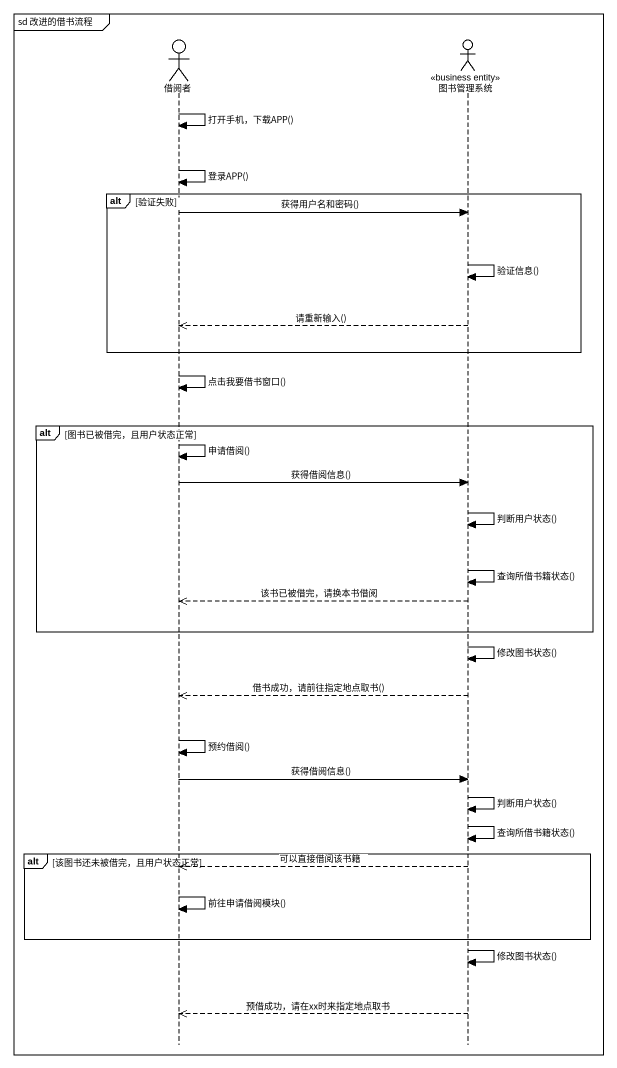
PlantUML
@startuml
mainframe sd 改进的借书流程
hide footbox
actor 借阅者
actor 图书管理系统 <<business entity>>

借阅者 -> 借阅者 : 打开手机，下载APP()
借阅者 -> 借阅者 : 登录APP()
alt 验证失败
  借阅者 -> 图书管理系统 : 获得用户名和密码()
  图书管理系统 -> 图书管理系统 : 验证信息()
  图书管理系统 -->> 借阅者 : 请重新输入()
end
借阅者 -> 借阅者 : 点击我要借书窗口()
alt 图书已被借完，且用户状态正常
  借阅者 -> 借阅者 : 申请借阅()
  借阅者 -> 图书管理系统 : 获得借阅信息()
  图书管理系统 -> 图书管理系统 : 判断用户状态()
  图书管理系统 -> 图书管理系统 : 查询所借书籍状态()
  图书管理系统 -->> 借阅者 : 该书已被借完，请换本书借阅
end
图书管理系统 -> 图书管理系统 : 修改图书状态()
图书管理系统 -->> 借阅者 : 借书成功，请前往指定地点取书()
借阅者 -> 借阅者 : 预约借阅()
借阅者 -> 图书管理系统 : 获得借阅信息()
图书管理系统 -> 图书管理系统 : 判断用户状态()
图书管理系统 -> 图书管理系统 : 查询所借书籍状态()
alt 该图书还未被借完，且用户状态正常
  图书管理系统 -->> 借阅者 : 可以直接借阅该书籍
  借阅者 -> 借阅者 : 前往申请借阅模块()
end
图书管理系统 -> 图书管理系统 : 修改图书状态()
图书管理系统 -->> 借阅者 : 预借成功，请在xx时来指定地点取书
@enduml
